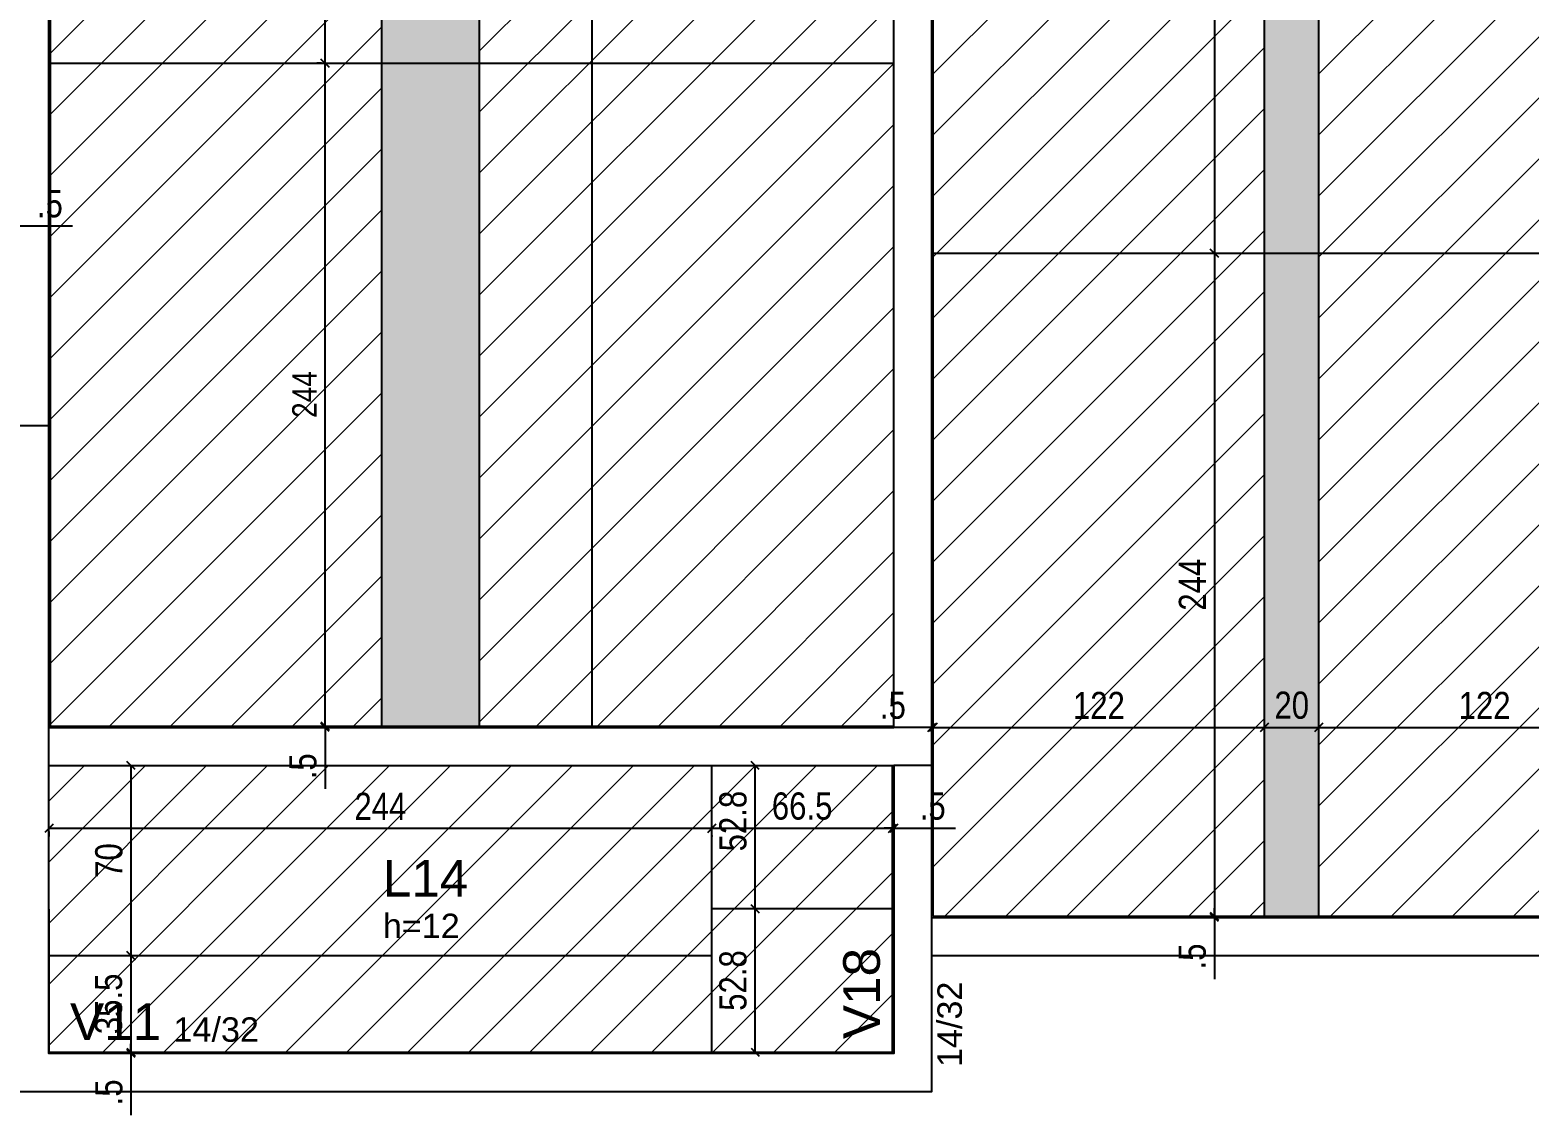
# Model space of a CAD drawing. Header units: millimetres. Extents: x 2519 to 6811, y 369 to 3117.
# Drawn here: x 4243 to 4795, y 972 to 1371 of the extents above; entities that cross this region are included whole.
import ezdxf

# ---------------------------------------------------------------- set-up
doc = ezdxf.new("R2010")
doc.units = ezdxf.units.MM
for name, color, linetype in [('9', 8, 'Continuous'), ('COTA', 241, 'Continuous'), ('ES-VIGA', 3, 'Continuous'), ('L-D', 2, 'Continuous'), ('L-N', 4, 'Continuous'), ('Painéis', 200, 'Continuous'), ('VIG-D', 2, 'Continuous'), ('VIG-N', 4, 'Continuous')]:
    doc.layers.add(name, color=color, linetype=linetype)
doc.layers.add('Hachura', color=251, linetype='Continuous', lineweight=9)
doc.layers.add('REAPROVEITAMENTO', color=251, linetype='Continuous', lineweight=9)
doc.styles.add('COTA TECNICA', font='techl___.ttf', dxfattribs={"height": 10})
doc.styles.add('COTA TECNICA-50', font='techl___.ttf', dxfattribs={"height": 9})
doc.styles.add('TQS_ARIAL', font='arial.ttf')
doc.dimstyles.new('COTA PAINEL-50', dxfattribs={"dimtxt": 9, "dimasz": 3, "dimexe": 3, "dimexo": 3, "dimgap": 3, "dimtad": 1, "dimdec": 1, "dimzin": 12, "dimdsep": 46, "dimtxsty": 'COTA TECNICA-50', "dimblk1": 'OBLIQUE', "dimblk2": 'OBLIQUE', "dimsah": 1, "dimcen": 0.9, "dimclrd": 4, "dimclre": 4, "dimclrt": 240, "dimadec": 1, "dimazin": 3, "dimtfac": 1, "dimtdec": 1, "dimtmove": 0, "dimatfit": 3, "dimfxl": 1, "dimtolj": 1, "dimtzin": 12, "dimarcsym": 0})
doc.dimstyles.new('PAINEL', dxfattribs={"dimtxt": 10, "dimasz": 3, "dimexe": 3, "dimexo": 3, "dimgap": 3, "dimtad": 1, "dimdec": 1, "dimzin": 12, "dimdsep": 46, "dimtxsty": 'COTA TECNICA', "dimblk1": 'OBLIQUE', "dimblk2": 'OBLIQUE', "dimsah": 1, "dimcen": 0.9, "dimclrd": 4, "dimclre": 4, "dimclrt": 240, "dimadec": 1, "dimazin": 3, "dimtfac": 1, "dimtdec": 1, "dimtmove": 0, "dimatfit": 3, "dimfxl": 1, "dimtolj": 1, "dimtzin": 12, "dimarcsym": 0})

# ---------------------------------------------------------------- blocks, each defined once
blk = doc.blocks.new('_Oblique')
at = {"color": 0, "linetype": 'ByBlock', "lineweight": -2}
blk.add_line((-0.5, -0.5), (0.5, 0.5), dxfattribs=at)
blk = doc.blocks.new('*D107')
at = {"layer": 'COTA', "color": 4, "lineweight": -2, "transparency": 16777216}
for p, q in [((4560.16, 1077.35), (4557.16, 1077.35)), ((4560.16, 1077.35), (4560.66, 1077.35)), ((4560.66, 1077.35), (4583.32, 1077.35))]:
    blk.add_line(p, q, dxfattribs=at)
at = {"layer": 'Defpoints', "color": 0, "transparency": 16777216}
for p in [(4560.16, 1077.35), (4560.66, 1077.35), (4560.66, 1077.35)]:
    blk.add_point(p, dxfattribs=at)
at = {"layer": 'COTA', "color": 4, "lineweight": -2, "transparency": 16777216, "xscale": 3, "yscale": 3, "zscale": 3}
blk.add_blockref('_Oblique', (4560.16, 1077.35), dxfattribs=at)
at = {"layer": 'COTA', "color": 4, "lineweight": -2, "transparency": 16777216, "xscale": 3, "yscale": 3, "zscale": 3, "rotation": 180}
blk.add_blockref('_Oblique', (4560.66, 1077.35), dxfattribs=at)
at = {"layer": 'COTA', "color": 240, "transparency": 16777216, "insert": (4574.99, 1085.46), "char_height": 10, "attachment_point": 5, "style": 'COTA TECNICA'}
blk.add_mtext('\\A1;.5', dxfattribs=at)
blk = doc.blocks.new('*D108')
at = {"layer": 'COTA', "color": 4, "lineweight": -2, "transparency": 16777216}
for p, q in [((4279.85, 994.97), (4279.85, 997.97)), ((4279.85, 994.97), (4279.85, 994.47)), ((4279.85, 994.47), (4279.85, 971.82)), ((4282.84, 994.97), (4282.85, 994.97)), ((4282.84, 994.47), (4282.85, 994.47))]:
    blk.add_line(p, q, dxfattribs=at)
at = {"layer": 'Defpoints', "color": 0, "transparency": 16777216}
for p in [(4279.84, 994.97), (4279.84, 994.47), (4279.85, 994.47)]:
    blk.add_point(p, dxfattribs=at)
at = {"layer": 'COTA', "color": 4, "lineweight": -2, "transparency": 16777216, "xscale": 3, "yscale": 3, "zscale": 3}
for p, rotation in [((4279.85, 994.97), 270), ((4279.85, 994.47), 90)]:
    blk.add_blockref('_Oblique', p, dxfattribs=dict(at, rotation=rotation))
at = {"layer": 'COTA', "color": 240, "transparency": 16777216, "insert": (4271.74, 980.14), "char_height": 10, "attachment_point": 5, "rotation": 90, "style": 'COTA TECNICA'}
blk.add_mtext('\\A1;.5', dxfattribs=at)
blk = doc.blocks.new('*D115')
at = {"layer": 'COTA', "color": 4, "lineweight": -2, "transparency": 16777216}
for p, q in [((4349.92, 1358.97), (4348.27, 1358.97)), ((4351.27, 1114.98), (4351.27, 1358.97))]:
    blk.add_line(p, q, dxfattribs=at)
at = {"layer": 'Defpoints', "color": 0, "transparency": 16777216}
for p in [(4351.27, 1358.97), (4352.92, 1358.97), (4351.27, 1114.98)]:
    blk.add_point(p, dxfattribs=at)
at = {"layer": 'COTA', "color": 4, "lineweight": -2, "transparency": 16777216, "xscale": 3, "yscale": 3, "zscale": 3}
for p, rotation in [((4351.27, 1358.97), 90), ((4351.27, 1114.98), 270)]:
    blk.add_blockref('_Oblique', p, dxfattribs=dict(at, rotation=rotation))
at = {"layer": 'COTA', "color": 240, "transparency": 16777216, "insert": (4343.7, 1236.98), "char_height": 9, "attachment_point": 5, "rotation": 90, "style": 'COTA TECNICA-50'}
blk.add_mtext('\\A1;244', dxfattribs=at)
blk = doc.blocks.new('*D9')
at = {"layer": 'COTA', "color": 4, "lineweight": -2, "transparency": 16777216}
blk.add_line((4351.27, 1358.97), (4351.27, 1585.48), dxfattribs=at)
at = {"layer": 'Defpoints', "color": 0, "transparency": 16777216}
for p in [(4351.27, 1585.48), (4351.27, 1585.48), (4351.27, 1358.97)]:
    blk.add_point(p, dxfattribs=at)
at = {"layer": 'COTA', "color": 4, "lineweight": -2, "transparency": 16777216, "xscale": 3, "yscale": 3, "zscale": 3}
for p, rotation in [((4351.27, 1585.48), 90), ((4351.27, 1358.97), 270)]:
    blk.add_blockref('_Oblique', p, dxfattribs=dict(at, rotation=rotation))
at = {"layer": 'COTA', "color": 240, "transparency": 16777216, "insert": (4343.67, 1472.23), "char_height": 9, "attachment_point": 5, "rotation": 90, "style": 'COTA TECNICA-50'}
blk.add_mtext('\\A1;226.5', dxfattribs=at)
blk = doc.blocks.new('*D15')
at = {"layer": 'COTA', "color": 4, "lineweight": -2, "transparency": 16777216}
for p, q in [((4351.27, 1114.98), (4351.27, 1117.98)), ((4351.27, 1114.98), (4351.27, 1114.48)), ((4351.27, 1114.48), (4351.27, 1091.82))]:
    blk.add_line(p, q, dxfattribs=at)
at = {"layer": 'Defpoints', "color": 0, "transparency": 16777216}
for p in [(4351.27, 1114.98), (4351.27, 1114.48), (4351.27, 1114.48)]:
    blk.add_point(p, dxfattribs=at)
at = {"layer": 'COTA', "color": 4, "lineweight": -2, "transparency": 16777216, "xscale": 3, "yscale": 3, "zscale": 3}
for p, rotation in [((4351.27, 1114.98), 270), ((4351.27, 1114.48), 90)]:
    blk.add_blockref('_Oblique', p, dxfattribs=dict(at, rotation=rotation))
at = {"layer": 'COTA', "color": 240, "transparency": 16777216, "insert": (4343.16, 1100.15), "char_height": 10, "attachment_point": 5, "rotation": 90, "style": 'COTA TECNICA'}
blk.add_mtext('\\A1;.5', dxfattribs=at)
blk = doc.blocks.new('*D25')
at = {"layer": 'COTA', "color": 4, "lineweight": -2, "transparency": 16777216}
blk.add_line((4279.84, 1100.48), (4279.84, 1030.48), dxfattribs=at)
at = {"layer": 'Defpoints', "color": 0, "transparency": 16777216}
for p in [(4279.84, 1100.48), (4279.84, 1030.48), (4279.84, 1030.48)]:
    blk.add_point(p, dxfattribs=at)
at = {"layer": 'COTA', "color": 4, "lineweight": -2, "transparency": 16777216, "xscale": 3, "yscale": 3, "zscale": 3}
for p, rotation in [((4279.84, 1100.48), 90), ((4279.84, 1030.48), 270)]:
    blk.add_blockref('_Oblique', p, dxfattribs=dict(at, rotation=rotation))
at = {"layer": 'COTA', "color": 240, "transparency": 16777216, "insert": (4271.74, 1065.48), "char_height": 10, "attachment_point": 5, "rotation": 90, "style": 'COTA TECNICA'}
blk.add_mtext('\\A1;70', dxfattribs=at)
blk = doc.blocks.new('*D26')
at = {"layer": 'COTA', "color": 4, "lineweight": -2, "transparency": 16777216}
for p, q in [((4279.85, 1030.48), (4279.85, 994.97)), ((4282.84, 1030.48), (4282.85, 1030.48)), ((4282.84, 994.97), (4282.85, 994.97))]:
    blk.add_line(p, q, dxfattribs=at)
at = {"layer": 'Defpoints', "color": 0, "transparency": 16777216}
for p in [(4279.84, 1030.48), (4279.84, 994.97), (4279.85, 994.97)]:
    blk.add_point(p, dxfattribs=at)
at = {"layer": 'COTA', "color": 4, "lineweight": -2, "transparency": 16777216, "xscale": 3, "yscale": 3, "zscale": 3}
for p, rotation in [((4279.85, 1030.48), 90), ((4279.85, 994.97), 270)]:
    blk.add_blockref('_Oblique', p, dxfattribs=dict(at, rotation=rotation))
at = {"layer": 'COTA', "color": 240, "transparency": 16777216, "insert": (4271.64, 1012.73), "char_height": 10, "attachment_point": 5, "rotation": 90, "style": 'COTA TECNICA'}
blk.add_mtext('\\A1;35.5', dxfattribs=at)
blk = doc.blocks.new('*D117')
at = {"layer": 'COTA', "color": 4, "lineweight": -2, "transparency": 16777216}
for p, q in [((4249.66, 1077.35), (4493.66, 1077.35)), ((4249.66, 1076.1), (4249.66, 1074.35)), ((4493.66, 1075.11), (4493.66, 1080.35))]:
    blk.add_line(p, q, dxfattribs=at)
at = {"layer": 'Defpoints', "color": 0, "transparency": 16777216}
for p in [(4249.66, 1079.1), (4493.66, 1077.35), (4493.66, 1072.11)]:
    blk.add_point(p, dxfattribs=at)
at = {"layer": 'COTA', "color": 4, "lineweight": -2, "transparency": 16777216, "xscale": 3, "yscale": 3, "zscale": 3, "rotation": 180}
blk.add_blockref('_Oblique', (4249.66, 1077.35), dxfattribs=at)
at = {"layer": 'COTA', "color": 4, "lineweight": -2, "transparency": 16777216, "xscale": 3, "yscale": 3, "zscale": 3}
blk.add_blockref('_Oblique', (4493.66, 1077.35), dxfattribs=at)
at = {"layer": 'COTA', "color": 240, "transparency": 16777216, "insert": (4371.66, 1085.42), "char_height": 10, "attachment_point": 5, "style": 'COTA TECNICA'}
blk.add_mtext('\\A1;244', dxfattribs=at)
blk = doc.blocks.new('*D118')
at = {"layer": 'COTA', "color": 4, "lineweight": -2, "transparency": 16777216}
for p, q in [((4493.66, 1077.35), (4560.16, 1077.35)), ((4560.16, 1080.33), (4560.16, 1074.35)), ((4493.66, 1074.73), (4493.66, 1074.35))]:
    blk.add_line(p, q, dxfattribs=at)
at = {"layer": 'Defpoints', "color": 0, "transparency": 16777216}
for p in [(4560.16, 1083.33), (4493.66, 1077.73), (4560.16, 1077.35)]:
    blk.add_point(p, dxfattribs=at)
at = {"layer": 'COTA', "color": 4, "lineweight": -2, "transparency": 16777216, "xscale": 3, "yscale": 3, "zscale": 3, "rotation": 180}
blk.add_blockref('_Oblique', (4493.66, 1077.35), dxfattribs=at)
at = {"layer": 'COTA', "color": 4, "lineweight": -2, "transparency": 16777216, "xscale": 3, "yscale": 3, "zscale": 3}
blk.add_blockref('_Oblique', (4560.16, 1077.35), dxfattribs=at)
at = {"layer": 'COTA', "color": 240, "transparency": 16777216, "insert": (4526.91, 1085.46), "char_height": 10, "attachment_point": 5, "style": 'COTA TECNICA'}
blk.add_mtext('\\A1;66.5', dxfattribs=at)
blk = doc.blocks.new('*D55')
at = {"layer": 'COTA', "color": 4, "lineweight": -2, "transparency": 16777216}
for p, q in [((4235.16, 1299.04), (4232.16, 1299.04)), ((4235.16, 1299.04), (4235.66, 1299.04)), ((4235.66, 1299.04), (4258.32, 1299.04))]:
    blk.add_line(p, q, dxfattribs=at)
at = {"layer": 'Defpoints', "color": 0, "transparency": 16777216}
for p in [(4235.16, 1299.04), (4235.66, 1299.04), (4235.66, 1299.04)]:
    blk.add_point(p, dxfattribs=at)
at = {"layer": 'COTA', "color": 4, "lineweight": -2, "transparency": 16777216, "xscale": 3, "yscale": 3, "zscale": 3}
blk.add_blockref('_Oblique', (4235.16, 1299.04), dxfattribs=at)
at = {"layer": 'COTA', "color": 4, "lineweight": -2, "transparency": 16777216, "xscale": 3, "yscale": 3, "zscale": 3, "rotation": 180}
blk.add_blockref('_Oblique', (4235.66, 1299.04), dxfattribs=at)
at = {"layer": 'COTA', "color": 240, "transparency": 16777216, "insert": (4249.99, 1307.14), "char_height": 10, "attachment_point": 5, "style": 'COTA TECNICA'}
blk.add_mtext('\\A1;.5', dxfattribs=at)
blk = doc.blocks.new('*D132')
at = {"layer": 'COTA', "color": 4, "lineweight": -2, "transparency": 16777216}
for p, q in [((4678.66, 1532.98), (4678.66, 1288.98)), ((4681.41, 1532.98), (4681.66, 1532.98))]:
    blk.add_line(p, q, dxfattribs=at)
at = {"layer": 'Defpoints', "color": 0, "transparency": 16777216}
for p in [(4678.41, 1532.98), (4678.66, 1288.98), (4678.66, 1288.98)]:
    blk.add_point(p, dxfattribs=at)
at = {"layer": 'COTA', "color": 4, "lineweight": -2, "transparency": 16777216, "xscale": 3, "yscale": 3, "zscale": 3}
for p, rotation in [((4678.66, 1532.98), 90), ((4678.66, 1288.98), 270)]:
    blk.add_blockref('_Oblique', p, dxfattribs=dict(at, rotation=rotation))
at = {"layer": 'COTA', "color": 240, "transparency": 16777216, "insert": (4670.59, 1410.98), "char_height": 10, "attachment_point": 5, "rotation": 90, "style": 'COTA TECNICA'}
blk.add_mtext('\\A1;244', dxfattribs=at)
blk = doc.blocks.new('*D133')
at = {"layer": 'COTA', "color": 4, "lineweight": -2, "transparency": 16777216}
blk.add_line((4678.66, 1288.98), (4678.66, 1044.98), dxfattribs=at)
at = {"layer": 'Defpoints', "color": 0, "transparency": 16777216}
for p in [(4678.66, 1288.98), (4678.66, 1044.98), (4678.66, 1044.98)]:
    blk.add_point(p, dxfattribs=at)
at = {"layer": 'COTA', "color": 4, "lineweight": -2, "transparency": 16777216, "xscale": 3, "yscale": 3, "zscale": 3}
for p, rotation in [((4678.66, 1288.98), 90), ((4678.66, 1044.98), 270)]:
    blk.add_blockref('_Oblique', p, dxfattribs=dict(at, rotation=rotation))
at = {"layer": 'COTA', "color": 240, "transparency": 16777216, "insert": (4670.59, 1166.98), "char_height": 10, "attachment_point": 5, "rotation": 90, "style": 'COTA TECNICA'}
blk.add_mtext('\\A1;244', dxfattribs=at)
blk = doc.blocks.new('*D63')
at = {"layer": 'COTA', "color": 4, "lineweight": -2, "transparency": 16777216}
for p, q in [((4678.66, 1044.98), (4678.66, 1047.98)), ((4678.66, 1044.98), (4678.66, 1044.48)), ((4678.66, 1044.48), (4678.66, 1021.82))]:
    blk.add_line(p, q, dxfattribs=at)
at = {"layer": 'Defpoints', "color": 0, "transparency": 16777216}
for p in [(4678.66, 1044.98), (4678.66, 1044.48), (4678.66, 1044.48)]:
    blk.add_point(p, dxfattribs=at)
at = {"layer": 'COTA', "color": 4, "lineweight": -2, "transparency": 16777216, "xscale": 3, "yscale": 3, "zscale": 3}
for p, rotation in [((4678.66, 1044.98), 270), ((4678.66, 1044.48), 90)]:
    blk.add_blockref('_Oblique', p, dxfattribs=dict(at, rotation=rotation))
at = {"layer": 'COTA', "color": 240, "transparency": 16777216, "insert": (4670.55, 1030.15), "char_height": 10, "attachment_point": 5, "rotation": 90, "style": 'COTA TECNICA'}
blk.add_mtext('\\A1;.5', dxfattribs=at)
blk = doc.blocks.new('*D139')
at = {"layer": 'COTA', "color": 4, "lineweight": -2, "transparency": 16777216}
for p, q in [((4574.66, 1114.48), (4552, 1114.48)), ((4575.16, 1114.48), (4574.66, 1114.48)), ((4575.16, 1114.48), (4578.16, 1114.48))]:
    blk.add_line(p, q, dxfattribs=at)
at = {"layer": 'Defpoints', "color": 0, "transparency": 16777216}
for p in [(4574.66, 1114.48), (4574.66, 1114.48), (4575.16, 1114.48)]:
    blk.add_point(p, dxfattribs=at)
at = {"layer": 'COTA', "color": 4, "lineweight": -2, "transparency": 16777216, "xscale": 3, "yscale": 3, "zscale": 3}
blk.add_blockref('_Oblique', (4574.66, 1114.48), dxfattribs=at)
at = {"layer": 'COTA', "color": 4, "lineweight": -2, "transparency": 16777216, "xscale": 3, "yscale": 3, "zscale": 3, "rotation": 180}
blk.add_blockref('_Oblique', (4575.16, 1114.48), dxfattribs=at)
at = {"layer": 'COTA', "color": 240, "transparency": 16777216, "insert": (4560.33, 1122.59), "char_height": 10, "attachment_point": 5, "style": 'COTA TECNICA'}
blk.add_mtext('\\A1;.5', dxfattribs=at)
blk = doc.blocks.new('*D140')
at = {"layer": 'COTA', "color": 4, "lineweight": -2, "transparency": 16777216}
blk.add_line((4575.16, 1114.48), (4697.16, 1114.48), dxfattribs=at)
at = {"layer": 'Defpoints', "color": 0, "transparency": 16777216}
for p in [(4575.16, 1114.48), (4697.16, 1114.48), (4697.16, 1114.48)]:
    blk.add_point(p, dxfattribs=at)
at = {"layer": 'COTA', "color": 4, "lineweight": -2, "transparency": 16777216, "xscale": 3, "yscale": 3, "zscale": 3, "rotation": 180}
blk.add_blockref('_Oblique', (4575.16, 1114.48), dxfattribs=at)
at = {"layer": 'COTA', "color": 4, "lineweight": -2, "transparency": 16777216, "xscale": 3, "yscale": 3, "zscale": 3}
blk.add_blockref('_Oblique', (4697.16, 1114.48), dxfattribs=at)
at = {"layer": 'COTA', "color": 240, "transparency": 16777216, "insert": (4636.16, 1122.54), "char_height": 10, "attachment_point": 5, "style": 'COTA TECNICA'}
blk.add_mtext('\\A1;122', dxfattribs=at)
blk = doc.blocks.new('*D141')
at = {"layer": 'COTA', "color": 4, "lineweight": -2, "transparency": 16777216}
blk.add_line((4697.16, 1114.48), (4717.16, 1114.48), dxfattribs=at)
at = {"layer": 'Defpoints', "color": 0, "transparency": 16777216}
for p in [(4697.16, 1114.48), (4717.16, 1114.48), (4717.16, 1114.48)]:
    blk.add_point(p, dxfattribs=at)
at = {"layer": 'COTA', "color": 4, "lineweight": -2, "transparency": 16777216, "xscale": 3, "yscale": 3, "zscale": 3, "rotation": 180}
blk.add_blockref('_Oblique', (4697.16, 1114.48), dxfattribs=at)
at = {"layer": 'COTA', "color": 4, "lineweight": -2, "transparency": 16777216, "xscale": 3, "yscale": 3, "zscale": 3}
blk.add_blockref('_Oblique', (4717.16, 1114.48), dxfattribs=at)
at = {"layer": 'COTA', "color": 240, "transparency": 16777216, "insert": (4707.16, 1122.58), "char_height": 10, "attachment_point": 5, "style": 'COTA TECNICA'}
blk.add_mtext('\\A1;20', dxfattribs=at)
blk = doc.blocks.new('*D142')
at = {"layer": 'COTA', "color": 4, "lineweight": -2, "transparency": 16777216}
blk.add_line((4717.16, 1114.48), (4839.16, 1114.48), dxfattribs=at)
at = {"layer": 'Defpoints', "color": 0, "transparency": 16777216}
for p in [(4717.16, 1114.48), (4839.16, 1114.48), (4839.16, 1114.48)]:
    blk.add_point(p, dxfattribs=at)
at = {"layer": 'COTA', "color": 4, "lineweight": -2, "transparency": 16777216, "xscale": 3, "yscale": 3, "zscale": 3, "rotation": 180}
blk.add_blockref('_Oblique', (4717.16, 1114.48), dxfattribs=at)
at = {"layer": 'COTA', "color": 4, "lineweight": -2, "transparency": 16777216, "xscale": 3, "yscale": 3, "zscale": 3}
blk.add_blockref('_Oblique', (4839.16, 1114.48), dxfattribs=at)
at = {"layer": 'COTA', "color": 240, "transparency": 16777216, "insert": (4778.16, 1122.54), "char_height": 10, "attachment_point": 5, "style": 'COTA TECNICA'}
blk.add_mtext('\\A1;122', dxfattribs=at)
blk = doc.blocks.new('*D174')
at = {"layer": 'COTA', "color": 4, "lineweight": -2, "transparency": 16777216}
blk.add_line((4509.62, 994.92), (4509.62, 1047.7), dxfattribs=at)
at = {"layer": 'Defpoints', "color": 0, "transparency": 16777216}
for p in [(4509.62, 1047.7), (4509.62, 1047.7), (4509.62, 994.92)]:
    blk.add_point(p, dxfattribs=at)
at = {"layer": 'COTA', "color": 4, "lineweight": -2, "transparency": 16777216, "xscale": 3, "yscale": 3, "zscale": 3}
for p, rotation in [((4509.62, 1047.7), 90), ((4509.62, 994.92), 270)]:
    blk.add_blockref('_Oblique', p, dxfattribs=dict(at, rotation=rotation))
at = {"layer": 'COTA', "color": 240, "transparency": 16777216, "insert": (4501.49, 1021.31), "char_height": 10, "attachment_point": 5, "rotation": 90, "style": 'COTA TECNICA'}
blk.add_mtext('\\A1;52.8', dxfattribs=at)
blk = doc.blocks.new('*D176')
at = {"layer": 'COTA', "color": 4, "lineweight": -2, "transparency": 16777216}
blk.add_line((4509.62, 1047.7), (4509.62, 1100.48), dxfattribs=at)
at = {"layer": 'Defpoints', "color": 0, "transparency": 16777216}
for p in [(4509.62, 1100.48), (4509.62, 1100.48), (4509.62, 1047.7)]:
    blk.add_point(p, dxfattribs=at)
at = {"layer": 'COTA', "color": 4, "lineweight": -2, "transparency": 16777216, "xscale": 3, "yscale": 3, "zscale": 3}
for p, rotation in [((4509.62, 1100.48), 90), ((4509.62, 1047.7), 270)]:
    blk.add_blockref('_Oblique', p, dxfattribs=dict(at, rotation=rotation))
at = {"layer": 'COTA', "color": 240, "transparency": 16777216, "insert": (4501.49, 1079.99), "char_height": 10, "attachment_point": 5, "rotation": 90, "style": 'COTA TECNICA'}
blk.add_mtext('\\A1;52.8', dxfattribs=at)

msp = doc.modelspace()

# ---------------------------------------------------------------- hatches: boundary and pattern name
at = {"layer": 'Hachura', "linetype": 'ByBlock'}
h = msp.add_hatch(color=256, dxfattribs=at)
h.dxf.hatch_style = 1
h.paths.add_polyline_path([(4408.16, 1585.48), (4372.16, 1585.48), (4372.16, 1114.98), (4408.16, 1114.98)])
h = msp.add_hatch(color=256, dxfattribs=at)
h.dxf.hatch_style = 1
h.paths.add_polyline_path([(4717.16, 1532.98), (4697.16, 1532.98), (4697.16, 1044.98), (4717.16, 1044.98)])
at = {"layer": 'REAPROVEITAMENTO', "linetype": 'ByBlock'}
h = msp.add_hatch(dxfattribs=at)
h.set_pattern_fill('ANSI31', color=256, scale=5, style=2)
h.set_pattern_definition([(45, (-1358.258, -1551.744), (-11.22532, 11.22532), [])])
h.paths.add_polyline_path([(4449.66, 1585.48), (4449.66, 1585.48), (4408.16, 1585.48), (4408.16, 1114.98), (4372.16, 1114.98), (4372.16, 1585.48), (4250.16, 1585.48), (4250.16, 1114.48), (4560.66, 1114.48), (4560.66, 1585.48)])
h = msp.add_hatch(dxfattribs=at)
h.set_pattern_fill('ANSI31', color=256, scale=5, style=2)
h.set_pattern_definition([(45, (-1069.758, -1663.194), (-11.22532, 11.22532), [])])
h.paths.add_polyline_path([(4575.16, 1532.98), (4575.16, 1044.98), (4697.16, 1044.98), (4697.16, 1532.98)])
h = msp.add_hatch(dxfattribs=at)
h.set_pattern_fill('ANSI31', color=256, scale=5, style=2)
h.set_pattern_definition([(45, (-927.758, -1663.194), (-11.22532, 11.22532), [])])
h.paths.add_polyline_path([(4782.16, 1525.48), (4782.16, 1532.98), (4717.16, 1532.98), (4717.16, 1044.98), (4839.16, 1044.98), (4839.16, 1525.48)])
h = msp.add_hatch(dxfattribs=at)
h.set_pattern_fill('ANSI31', color=256, scale=5, style=2)
h.set_pattern_definition([(45, (-1374.256, -1954.744), (-11.22532, 11.22532), [])])
h.paths.add_polyline_path([(4560.17, 994.97), (4560.17, 1100.47), (4249.66, 1100.48), (4249.67, 994.96)])

# ---------------------------------------------------------------- linework, layer by layer
at = {"layer": '9', "color": 8, "linetype": 'Continuous'}
for p, q in [((4249.66, 1225.48), (4249.66, 1585.48)), ((4574.66, 1044.48), (4574.66, 1585.48)), ((4574.66, 1114.48), (4574.66, 1100.48)), ((4560.66, 1030.48), (4560.66, 1100.48)), ((4574.66, 1044.48), (5032.17, 1044.48))]:
    msp.add_line(p, q, dxfattribs=at)
for points in [[(4249.66, 1114.48), (4560.66, 1114.48), (4560.66, 1585.48)], [(4249.66, 1100.48), (4560.66, 1100.48)], [(4574.66, 1030.48), (5046.17, 1030.48), (5046.17, 1044.48)]]:
    msp.add_lwpolyline(points, dxfattribs=at)
at = {"layer": 'ES-VIGA', "linetype": 'Continuous'}
for points in [[(4235.66, 1225.48), (4235.66, 980.42), (4574.66, 980.47), (4574.66, 1100.48), (4560.66, 1100.48), (4560.66, 994.47), (4249.66, 994.47), (4249.66, 1225.48), (4235.66, 1225.48)], [(4235.66, 1100.48), (4235.66, 980.42), (4574.66, 980.47), (4574.66, 1030.48)]]:
    msp.add_lwpolyline(points, dxfattribs=at)
at = {"layer": 'Painéis'}
for p, q in [((4250.16, 1114.48), (4250.16, 1585.48)), ((4372.16, 1114.98), (4372.16, 1585.48)), ((4408.16, 1114.98), (4408.16, 1585.48)), ((4449.66, 1114.98), (4449.66, 1585.48)), ((4575.16, 1044.98), (4575.16, 1585.48)), ((4697.16, 1044.98), (4697.16, 1585.48)), ((4717.16, 1044.98), (4717.16, 1532.98)), ((4250.16, 1358.97), (4560.66, 1358.97)), ((4575.16, 1288.98), (4942.16, 1288.98)), ((4250.16, 1114.98), (4560.66, 1114.98)), ((4249.67, 994.98), (4249.66, 1100.48)), ((4493.67, 994.96), (4493.66, 1100.48)), ((4560.17, 994.93), (4560.16, 1100.48)), ((4560.17, 1047.7), (4493.67, 1047.71)), ((4575.16, 1044.98), (5032.17, 1044.98)), ((4249.66, 1030.48), (4493.67, 1030.47)), ((4249.67, 994.98), (4560.17, 994.93))]:
    msp.add_line(p, q, dxfattribs=at)

# ---------------------------------------------------------------- texts
at = {"layer": 'L-D', "linetype": 'Continuous', "style": 'TQS_ARIAL'}
msp.add_text('h=12', height=9, dxfattribs=at).set_placement((4372.55, 1036.92))
at = {"layer": 'L-N', "linetype": 'Continuous', "style": 'TQS_ARIAL'}
msp.add_text('L14', height=13.5, dxfattribs=at).set_placement((4372.55, 1052.22))
at = {"layer": 'VIG-D', "linetype": 'Continuous', "style": 'TQS_ARIAL'}
msp.add_text('14/32', height=9, rotation=90, dxfattribs=at).set_placement((4585.71, 989.46))
msp.add_text('14/32', height=9, dxfattribs=at).set_placement((4295.49, 998.77))
at = {"layer": 'VIG-N', "linetype": 'Continuous', "style": 'TQS_ARIAL'}
msp.add_text('V18', height=13.5, rotation=90, dxfattribs=at).set_placement((4555.53, 999.75))
msp.add_text('V11', height=13.5, dxfattribs=at).set_placement((4257.4, 999.39))

# ---------------------------------------------------------------- dimensions: what is measured, and where the dimension line sits
at = {"layer": 'COTA'}
for base, p1, p2, dimstyle, picture, middle in [((4351.27, 1585.48), (4351.27, 1358.97), (4351.27, 1585.48), 'COTA PAINEL-50', '*D9', (4343.67, 1472.23)), ((4351.27, 1358.97), (4351.27, 1114.98), (4352.92, 1358.97), 'COTA PAINEL-50', '*D115', (4343.7, 1236.98)), ((4351.27, 1114.48), (4351.27, 1114.98), (4351.27, 1114.48), 'PAINEL', '*D15', (4343.16, 1100.15)), ((4279.84, 1030.48), (4279.84, 1100.48), (4279.84, 1030.48), 'PAINEL', '*D25', (4271.74, 1065.48)), ((4678.66, 1044.48), (4678.66, 1044.98), (4678.66, 1044.48), 'PAINEL', '*D63', (4670.55, 1030.15)), ((4279.85, 994.97), (4279.84, 1030.48), (4279.84, 994.97), 'PAINEL', '*D26', (4271.64, 1012.73))]:
    dim = msp.add_linear_dim(base=base, p1=p1, p2=p2, angle=90, dimstyle=dimstyle, dxfattribs=at)
    dim.commit()
    dim.dimension.update_dxf_attribs({"geometry": picture, "text_midpoint": middle})
for base, p1, p2, picture, middle in [((4678.66, 1288.98), (4678.41, 1532.98), (4678.66, 1288.98), '*D132', (4670.59, 1410.98)), ((4678.66, 1044.98), (4678.66, 1288.98), (4678.66, 1044.98), '*D133', (4670.59, 1166.98))]:
    dim = msp.add_linear_dim(base=base, p1=p1, p2=p2, angle=90, dimstyle='PAINEL', override={"dimtmove": 1}, dxfattribs=at)
    dim.commit()
    dim.dimension.update_dxf_attribs({"geometry": picture, "text_midpoint": middle})
for base, p1, p2, picture, middle in [((4235.66, 1299.04), (4235.16, 1299.04), (4235.66, 1299.04), '*D55', (4249.99, 1307.14)), ((4574.66, 1114.48), (4575.16, 1114.48), (4574.66, 1114.48), '*D139', (4560.33, 1122.59)), ((4697.16, 1114.48), (4575.16, 1114.48), (4697.16, 1114.48), '*D140', (4636.16, 1122.54)), ((4493.66, 1077.35), (4249.66, 1079.1), (4493.66, 1072.11), '*D117', (4371.66, 1085.42)), ((4560.16, 1077.35), (4493.66, 1077.73), (4560.16, 1083.33), '*D118', (4526.91, 1085.46))]:
    dim = msp.add_linear_dim(base=base, p1=p1, p2=p2, dimstyle='PAINEL', dxfattribs=at)
    dim.commit()
    dim.dimension.update_dxf_attribs({"geometry": picture, "text_midpoint": middle})
dim = msp.add_linear_dim(base=(4717.16, 1114.48), p1=(4697.16, 1114.48), p2=(4717.16, 1114.48), dimstyle='PAINEL', override={"dimtmove": 1}, dxfattribs=at)
dim.commit()
dim.dimension.update_dxf_attribs({"geometry": '*D141', "text_midpoint": (4707.16, 1114.48), "dimtype": 160})
dim = msp.add_linear_dim(base=(4839.16, 1114.48), p1=(4717.16, 1114.48), p2=(4839.16, 1114.48), dimstyle='PAINEL', override={"dimtmove": 1}, dxfattribs=at)
dim.commit()
dim.dimension.update_dxf_attribs({"geometry": '*D142', "text_midpoint": (4778.16, 1122.54)})
for base, p1, p2, picture, middle in [((4509.62, 1100.48), (4509.62, 1047.7), (4509.62, 1100.48), '*D176', (4509.62, 1079.99)), ((4509.62, 1047.7), (4509.62, 994.92), (4509.62, 1047.7), '*D174', (4509.62, 1021.31))]:
    dim = msp.add_linear_dim(base=base, p1=p1, p2=p2, angle=90, dimstyle='PAINEL', dxfattribs=at)
    dim.commit()
    dim.dimension.update_dxf_attribs({"geometry": picture, "text_midpoint": middle, "dimtype": 161})
for p1, p2, distance, picture, middle in [((4560.16, 1077.35), (4560.66, 1077.35), 0, '*D107', (4574.99, 1085.46)), ((4279.84, 994.97), (4279.84, 994.47), 0.01, '*D108', (4271.74, 980.14))]:
    dim = msp.add_aligned_dim(p1=p1, p2=p2, distance=distance, dimstyle='PAINEL', dxfattribs=at)
    dim.commit()
    dim.dimension.update_dxf_attribs({"geometry": picture, "text_midpoint": middle})

doc.saveas('drawing.dxf')
